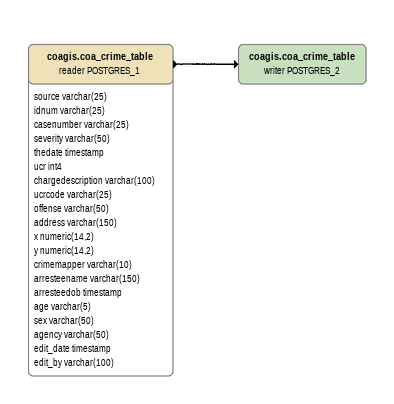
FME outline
coagis.coa_crime_table (reader POSTGRES_1)
    attributes: source varchar(25), idnum varchar(25), casenumber varchar(25), severity varchar(50), thedate timestamp, ucr int4, chargedescription varchar(100), ucrcode varchar(25), offense varchar(50), address varchar(150), x numeric(14,2), y numeric(14,2), crimemapper varchar(10), arresteename varchar(150), arresteedob timestamp, age varchar(5), sex varchar(50), agency varchar(50), edit_date timestamp, edit_by varchar(100)
    -> coagis.coa_crime_table (writer POSTGRES_2)
coagis.coa_crime_table (writer POSTGRES_2)
